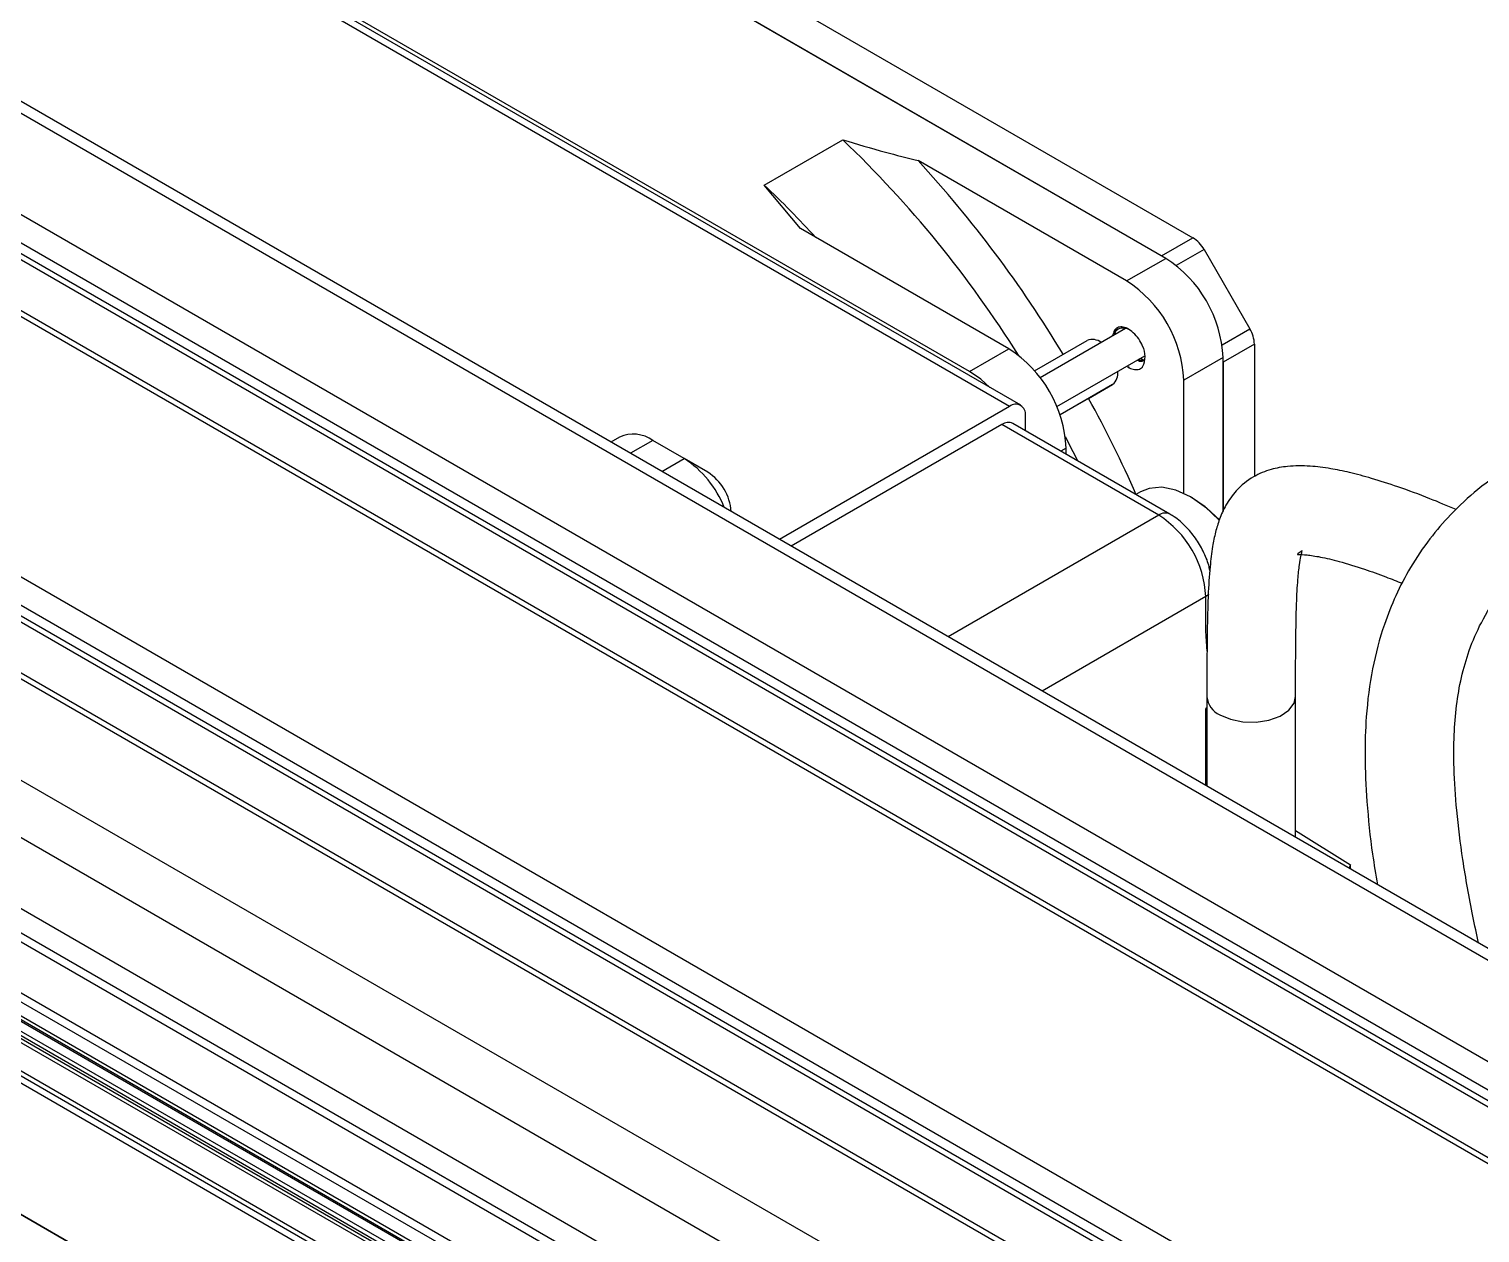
# Model space of a CAD drawing. Header units: millimetres. Extents: x 0 to 279, y 0 to 216.
# Drawn here: x 207.93 to 229.73, y 90.5 to 108.59 of the extents above; entities that cross this region are included whole.
import ezdxf

# ---------------------------------------------------------------- set-up
doc = ezdxf.new("R2010")
doc.units = ezdxf.units.MM

msp = doc.modelspace()

# ---------------------------------------------------------------- linework, layer by layer
at = {"color": 8, "linetype": 'Continuous', "lineweight": 25}
for p, q in [((256.58, 79.166), (143.682, 144.341)), ((255.414, 78.315), (142.362, 143.579)), ((255.313, 77.947), (142.177, 143.258)), ((255.331, 77.776), (142.177, 143.098)), ((252.047, 69.47), (188.63, 106.079)), ((251.964, 69.382), (188.63, 105.943)), ((247.543, 70.735), (187.573, 105.355)), ((247.879, 70.974), (188.314, 105.36)), ((247.344, 70.537), (187.37, 105.159)), ((247.416, 70.597), (187.407, 105.239)), ((247.456, 70.642), (187.449, 105.283)), ((247.596, 70.789), (188.047, 105.166)), ((247.759, 70.907), (188.231, 105.272)), ((225.583, 105.276), (225.166, 105.035)), ((225.853, 103.845), (226.27, 104.086)), ((224.21, 103.247), (223.42, 102.791)), ((217.3, 102.409), (216.964, 102.215)), ((223.511, 102.293), (223.432, 102.247)), ((217.435, 101.943), (217.772, 102.137)), ((224.902, 101.286), (221.737, 99.459)), ((225.609, 100.062), (223.151, 98.643)), ((225.626, 98.39), (225.609, 98.38)), ((225.609, 97.224), (225.609, 98.38))]:
    msp.add_line(p, q, dxfattribs=at)
at = {"color": 7, "linetype": 'Continuous', "lineweight": 25}
for p, q in [((256.711, 79.269), (143.946, 144.367)), ((258.886, 74.779), (141.035, 142.813)), ((259.017, 74.792), (141.166, 142.826)), ((142.231, 142.978), (255.41, 77.642)), ((255.499, 72.823), (137.648, 140.857)), ((255.314, 72.503), (137.463, 140.537)), ((255.314, 72.343), (137.463, 140.377)), ((137.517, 140.257), (255.368, 72.223)), ((254.172, 72.057), (136.321, 140.091)), ((254.303, 72.07), (136.452, 140.104)), ((252.852, 71.295), (135.001, 139.329)), ((252.479, 70.648), (134.628, 138.682)), ((222.829, 102.936), (194.545, 119.264)), ((222.662, 102.919), (194.378, 119.247)), ((213.12, 112.551), (225.417, 105.452)), ((225.008, 105.144), (212.586, 112.315)), ((212.648, 112.279), (224.945, 105.18)), ((222.061, 103.443), (209.64, 110.614)), ((218.974, 106.246), (220.153, 106.926)), ((252.361, 69.651), (188.63, 106.442)), ((224.418, 104.804), (221.285, 106.612)), ((219.518, 105.592), (218.974, 106.246)), ((222.651, 103.783), (219.518, 105.592)), ((247.56, 70.753), (187.615, 105.359)), ((224.945, 105.18), (225.417, 105.452)), ((247.401, 70.561), (187.388, 105.206)), ((247.562, 70.754), (187.869, 105.214)), ((224.418, 104.804), (225.008, 105.144)), ((225.583, 105.276), (226.27, 104.086)), ((246.036, 70.68), (187.098, 104.705)), ((246.13, 70.734), (187.141, 104.788)), ((246.856, 70.39), (187.185, 104.838)), ((224.402, 104.089), (223.121, 103.35)), ((224.249, 104.032), (224.246, 103.999)), ((222.061, 103.443), (222.651, 103.783)), ((223.036, 103.455), (223.827, 103.911)), ((226.339, 103.854), (225.868, 103.582)), ((226.339, 103.854), (226.339, 101.867)), ((223.371, 102.917), (224.694, 103.681)), ((224.634, 103.646), (224.675, 103.615)), ((225.868, 103.654), (225.279, 103.314)), ((225.868, 101.339), (225.868, 103.654)), ((225.868, 103.582), (225.868, 101.339)), ((224.462, 103.503), (224.427, 103.525)), ((223.849, 103.039), (224.21, 103.247)), ((225.279, 101.615), (225.279, 103.314)), ((222.662, 102.919), (219.203, 100.922)), ((223.849, 103.039), (223.411, 102.786)), ((244.531, 69.58), (187.098, 102.735)), ((244.531, 69.58), (187.098, 102.735)), ((187.152, 102.702), (244.531, 69.578)), ((222.898, 102.556), (222.898, 102.783)), ((222.545, 102.647), (219.38, 100.82)), ((224.902, 101.286), (222.545, 102.647)), ((225.068, 101.303), (222.711, 102.664)), ((216.8, 102.459), (216.671, 102.384)), ((217.772, 102.137), (217.3, 102.409)), ((223.511, 102.202), (223.511, 102.293)), ((218.125, 101.933), (217.772, 102.137)), ((224.629, 101.637), (224.559, 101.597)), ((225.409, 101.545), (225.379, 101.562)), ((225.609, 99.566), (225.609, 100.062)), ((225.626, 98.56), (225.626, 97.214)), ((226.959, 96.445), (226.959, 98.56)), ((226.959, 96.547), (227.783, 96.031)), ((227.783, 96.031), (227.757, 95.984)), ((227.783, 95.969), (227.783, 96.031))]:
    msp.add_line(p, q, dxfattribs=at)
at = {"color": 7, "linetype": 'Continuous', "lineweight": 25, "flags": 128}
for points in [[(224.21, 103.979), (224.213, 103.989), (224.218, 104.005)], [(222.366, 103.203), (222.229, 103.327), (222.061, 103.443)], [(223.685, 102.102), (223.617, 102.237), (223.499, 102.464)], [(225.813, 101.204), (225.809, 101.209), (225.599, 101.409), (225.379, 101.562), (225.159, 101.663), (224.949, 101.706), (224.758, 101.689), (224.629, 101.637)], [(225.409, 101.545), (225.621, 101.397), (225.814, 101.215)]]:
    msp.add_lwpolyline(points, dxfattribs=at)
at = {"color": 8, "linetype": 'Continuous', "lineweight": 25, "flags": 128}
for points in [[(225.651, 100.092), (225.65, 100.091), (225.609, 100.062)], [(225.821, 98.288), (225.981, 98.22), (226.168, 98.182), (226.367, 98.177), (226.559, 98.207), (226.727, 98.268), (226.857, 98.355), (226.936, 98.46), (226.959, 98.561)]]:
    msp.add_lwpolyline(points, dxfattribs=at)
at = {"color": 7, "linetype": 'Continuous', "lineweight": 25}
for centre, radius, start, end in [((208.576, 94.794), 16.77, 32.0297, 46.3413), ((208.036, 94.412), 18.011, 31.053, 42.6388), ((208.467, 95.123), 15.301, 42.4866, 46.63), ((225.162, 105.044), 0.481, 28.8556, 58.0453), ((224, 103.569), 1.87, 2.6055, 57.3945), ((223.411, 103.229), 1.87, 2.6055, 57.3945), ((225.859, 103.838), 0.481, 1.9565, 31.1437), ((221.643, 102.208), 1.87, 2.6055, 57.3945), ((223.904, 103.704), 0.221, 52.5503, 110.5201), ((224.338, 103.671), 0.358, 334.2785, 25.7215), ((224.069, 103.418), 0.221, 309.4945, 7.4693), ((222.754, 102.806), 0.146, 350.786, 129.2033), ((207.532, 94.05), 18.629, 23.8851, 28.8503), ((217.007, 102), 0.503, 54.3824, 114.3071), ((222.642, 102.511), 0.168, 65.6929, 125.6176), ((216.944, 100.845), 1.534, 21.2243, 57.3417), ((217.708, 101.282), 0.773, 4.3099, 57.2952), ((224.073, 99.992), 1.537, 2.6055, 57.3945)]:
    msp.add_arc(centre, radius, start, end, dxfattribs=at)
at = {"color": 8, "linetype": 'Continuous', "lineweight": 25}
for centre, radius, start, end in [((224.999, 101.154), 0.164, 64.746, 126.3198), ((225.952, 98.588), 0.327, 185.1566, 246.4624)]:
    msp.add_arc(centre, radius, start, end, dxfattribs=at)
at = {"color": 7, "linetype": 'Continuous', "lineweight": 25}
for points, knots in [([(220.153, 106.926), (220.366, 106.862), (220.738, 106.751), (221.122, 106.654), (221.285, 106.612)], [0, 0, 0, 0, 0.572668, 1, 1, 1, 1]), ([(224.66, 103.826), (224.642, 103.863), (224.604, 103.937), (224.522, 104.03), (224.433, 104.095), (224.349, 104.12), (224.279, 104.108), (224.235, 104.066), (224.222, 104.022), (224.218, 104.005)], [0, 0, 0, 0, 0.153285, 0.312572, 0.469299, 0.620251, 0.762013, 0.903405, 1, 1, 1, 1]), ([(224.481, 104.058), (224.473, 104.064), (224.437, 104.088), (224.373, 104.101), (224.3, 104.093), (224.247, 104.057), (224.226, 104.02), (224.218, 104.005)], [0, 0, 0, 0, 0.0815314, 0.3311309, 0.5810962, 0.8307413, 1, 1, 1, 1]), ([(224.229, 103.989), (224.23, 103.997), (224.238, 104.032), (224.263, 104.067), (224.293, 104.08), (224.302, 104.084)], [0, 0, 0, 0, 0.1551, 0.753447, 1, 1, 1, 1]), ([(224.582, 103.616), (224.593, 103.61), (224.624, 103.595), (224.656, 103.596), (224.668, 103.609), (224.669, 103.61)], [0, 0, 0, 0, 0.337952, 0.94272, 1, 1, 1, 1]), ([(224.686, 103.623), (224.682, 103.619), (224.665, 103.605), (224.633, 103.606), (224.606, 103.622), (224.599, 103.626)], [0, 0, 0, 0, 0.2123, 0.812468, 1, 1, 1, 1]), ([(224.435, 103.514), (224.436, 103.513), (224.462, 103.491), (224.519, 103.475), (224.597, 103.469), (224.641, 103.494), (224.659, 103.514), (224.66, 103.515)], [0, 0, 0, 0, 0.006255, 0.310648, 0.634731, 0.973121, 1, 1, 1, 1]), ([(243.255, 100.279), (242.98, 100.432), (242.436, 100.737), (241.623, 101.135), (240.865, 101.473), (240.192, 101.745), (239.608, 101.96), (239.083, 102.138), (238.635, 102.277), (238.247, 102.388), (237.918, 102.476), (237.6, 102.555), (237.275, 102.629), (236.915, 102.705), (236.508, 102.781), (235.944, 102.87), (235.203, 102.956), (234.313, 103.001), (233.436, 102.979), (232.7, 102.898), (232.112, 102.787), (231.643, 102.666), (231.188, 102.516), (230.707, 102.315), (230.194, 102.039), (229.707, 101.695), (229.298, 101.318), (228.962, 100.926), (228.685, 100.518), (228.46, 100.085), (228.259, 99.579), (228.099, 98.973), (228.014, 98.306), (227.995, 97.641), (228.027, 96.951), (228.092, 96.304), (228.163, 95.887), (228.188, 95.735)], [0, 0, 0, 0, 0.043787, 0.086952, 0.125118, 0.158413, 0.186969, 0.210913, 0.234694, 0.251684, 0.266683, 0.28193, 0.297416, 0.313805, 0.332695, 0.354066, 0.392423, 0.4362, 0.479293, 0.517565, 0.543563, 0.567125, 0.589416, 0.615215, 0.645077, 0.677396, 0.706026, 0.730451, 0.757045, 0.781533, 0.805027, 0.839792, 0.876027, 0.905146, 0.938914, 0.977732, 1, 1, 1, 1]), ([(229.371, 101.37), (229.239, 101.426), (228.939, 101.552), (228.514, 101.708), (228.111, 101.838), (227.776, 101.928), (227.468, 101.991), (227.166, 102.029), (226.863, 102.029), (226.575, 101.977), (226.308, 101.867), (226.074, 101.68), (225.909, 101.446), (225.814, 101.233), (225.751, 101.024), (225.706, 100.796), (225.668, 100.489), (225.646, 100.143), (225.635, 99.781), (225.629, 99.439), (225.626, 99.031), (225.626, 98.722), (225.626, 98.559)], [0, 0, 0, 0, 0.049992, 0.113274, 0.16754, 0.216277, 0.260251, 0.311239, 0.368084, 0.411331, 0.462035, 0.521014, 0.567216, 0.608864, 0.64588, 0.686707, 0.740484, 0.808599, 0.848769, 0.893603, 0.943735, 1, 1, 1, 1]), ([(229.709, 94.857), (229.679, 94.992), (229.587, 95.41), (229.472, 96.078), (229.376, 96.821), (229.334, 97.448), (229.335, 97.974), (229.371, 98.432), (229.445, 98.854), (229.566, 99.274), (229.75, 99.698), (230.016, 100.12), (230.379, 100.52), (230.814, 100.854), (231.29, 101.118), (231.806, 101.325), (232.388, 101.488), (233.044, 101.601), (233.762, 101.66), (234.502, 101.66), (235.212, 101.614), (235.872, 101.534), (236.514, 101.428), (237.083, 101.309), (237.588, 101.185), (237.98, 101.079), (238.343, 100.972), (238.674, 100.867), (239.011, 100.755), (239.392, 100.62), (239.861, 100.442), (240.427, 100.209), (241.093, 99.909), (241.859, 99.534), (242.387, 99.238), (242.67, 99.08)], [0, 0, 0, 0, 0.020763, 0.06462, 0.103162, 0.136566, 0.163746, 0.188359, 0.213393, 0.238985, 0.267351, 0.299911, 0.334605, 0.369822, 0.40139, 0.432299, 0.465959, 0.501923, 0.539679, 0.578929, 0.615333, 0.647281, 0.677974, 0.712441, 0.733221, 0.753001, 0.771275, 0.787989, 0.803354, 0.822672, 0.846544, 0.876054, 0.911361, 0.952626, 1, 1, 1, 1]), ([(225.67, 100.455), (225.665, 100.481), (225.646, 100.578), (225.573, 100.746), (225.457, 100.946), (225.309, 101.123), (225.175, 101.238), (225.091, 101.289), (225.068, 101.303)], [0, 0, 0, 0, 0.076687, 0.28558, 0.494535, 0.705538, 0.920973, 1, 1, 1, 1]), ([(226.959, 98.561), (226.959, 98.762), (226.959, 99.135), (226.964, 99.595), (226.973, 99.99), (226.99, 100.305), (227.014, 100.532), (227.038, 100.669), (227.057, 100.74), (227.064, 100.762), (227.039, 100.736), (226.977, 100.697), (226.988, 100.695), (227.11, 100.693), (227.332, 100.661), (227.621, 100.593), (227.96, 100.488), (228.284, 100.373), (228.479, 100.295), (228.562, 100.262)], [0, 0, 0, 0, 0.082387, 0.152558, 0.212491, 0.286263, 0.34368, 0.387006, 0.424325, 0.466425, 0.513174, 0.599215, 0.668468, 0.727269, 0.781154, 0.841159, 0.909503, 0.961985, 1, 1, 1, 1])]:
    msp.add_open_spline(points, degree=3, knots=knots, dxfattribs=at)
at = {"color": 8, "linetype": 'Continuous', "lineweight": 25}
msp.add_open_spline([(225.628, 99.242), (225.628, 99.247), (225.623, 99.356), (225.616, 99.463), (225.609, 99.566)], degree=3, knots=[0, 0, 0, 0, 0.041591, 1, 1, 1, 1], dxfattribs=at)

doc.saveas('drawing.dxf')
